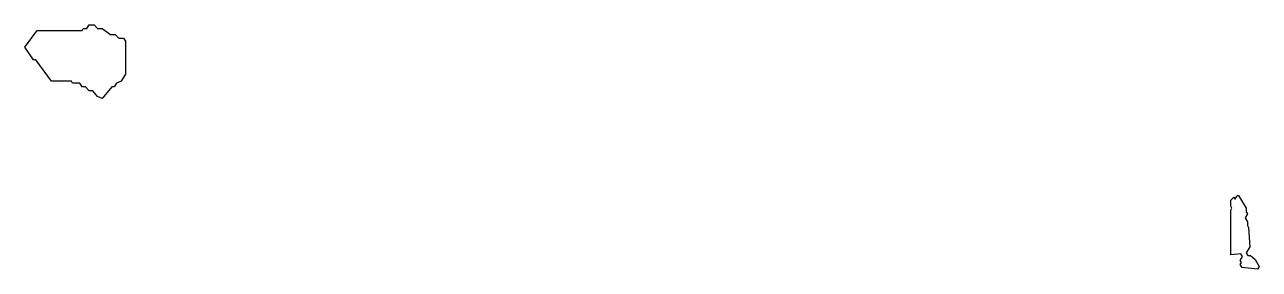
# Model space of a CAD drawing. Header units: millimetres. Extents: x 0 to 1740, y 0 to 345.
import ezdxf

# ---------------------------------------------------------------- set-up
doc = ezdxf.new("R2010")
doc.units = ezdxf.units.MM
doc.layers.add('Y', color=7, linetype='Continuous')

msp = doc.modelspace()

# ---------------------------------------------------------------- linework, layer by layer
at = {"layer": 'Y'}
for points in [[(102.6, 243.7), (95.9, 251.9), (90.9, 251.9), (85.9, 257.4), (80.9, 257.4), (77.6, 262.9), (67.6, 262.9), (65.9, 265.6), (37.6, 265.6), (15.9, 295.7), (12.6, 295.7), (0, 313.6), (17.6, 337), (80.9, 337), (82.6, 339.7), (87.6, 339.7), (90.9, 345.2), (97.7, 345.2), (102.7, 339.7), (109.3, 339.7), (121, 331.5), (127.7, 331.5), (132.7, 326), (139.3, 326), (141.9, 321.9), (141.9, 275.3), (136, 265.6), (129.4, 262.9), (126, 257.4), (122.7, 257.4), (109.3, 240.9), (102.6, 243.7)], [(1715.9, 2.8), (1713.3, 7), (1715, 9.7), (1713.3, 12.4), (1716.7, 17.9), (1714.2, 21.9), (1700, 20.5), (1700, 83.6), (1701.7, 86.4), (1700, 89.1), (1700, 97.4), (1704.3, 101.6), (1706, 98.9), (1709.2, 104.3), (1711, 104.3), (1721.9, 86.4), (1721.9, 80.9), (1723.6, 78.1), (1720.2, 72.7), (1723.6, 67.2), (1723.6, 61.7), (1725.2, 59), (1726.9, 31.6), (1721.9, 23.4), (1724.3, 19.4), (1727.7, 19.4), (1734.4, 13.9), (1740.2, 4.2), (1737.7, 0), (1715.9, 2.8)]]:
    msp.add_lwpolyline(points, close=True, dxfattribs=at)

doc.saveas('drawing.dxf')
